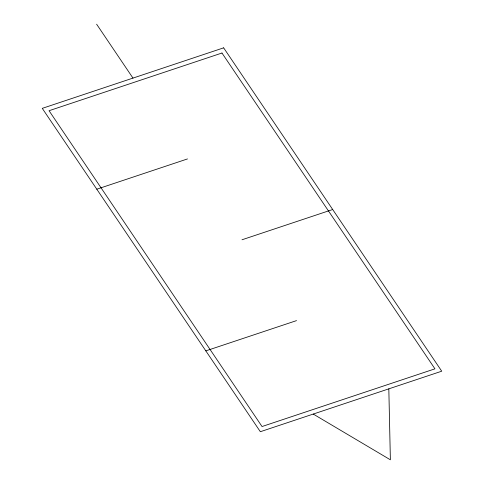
<?xml version="1.0" encoding="UTF-8"?>
<svg xmlns="http://www.w3.org/2000/svg" width="484" height="484" viewBox="0 0 484 484"><rect width="100%" height="100%" fill="white"/><g stroke="black" fill="none" stroke-linecap="round" stroke-linejoin="round"><path stroke-width="0.73" d="M96.794 189.196L187.483 158.933M242 239.774L332.689 209.518M205.827 350.876L296.517 320.62M313.245 414.068L390.376 459.8L388.821 388.852M96.618 24.2L132.967 78.093M223.656 47.837L42.271 108.355L260.344 431.716L441.729 371.198L223.656 47.837M221.968 53.022L49.053 110.715L262.032 426.531L434.947 368.838L221.968 53.022"/></g></svg>
